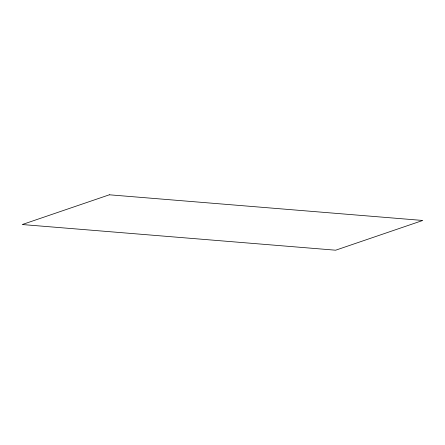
<?xml version="1.0" encoding="UTF-8"?>
<svg xmlns="http://www.w3.org/2000/svg" width="445" height="445" viewBox="0 0 445 445"><rect width="100%" height="100%" fill="white"/><g stroke="black" fill="none" stroke-linecap="round" stroke-linejoin="round"><path stroke-width="0.67" d="M109.359 194.799L22.25 224.536L335.641 250.201L422.75 220.464L109.359 194.799"/></g></svg>
